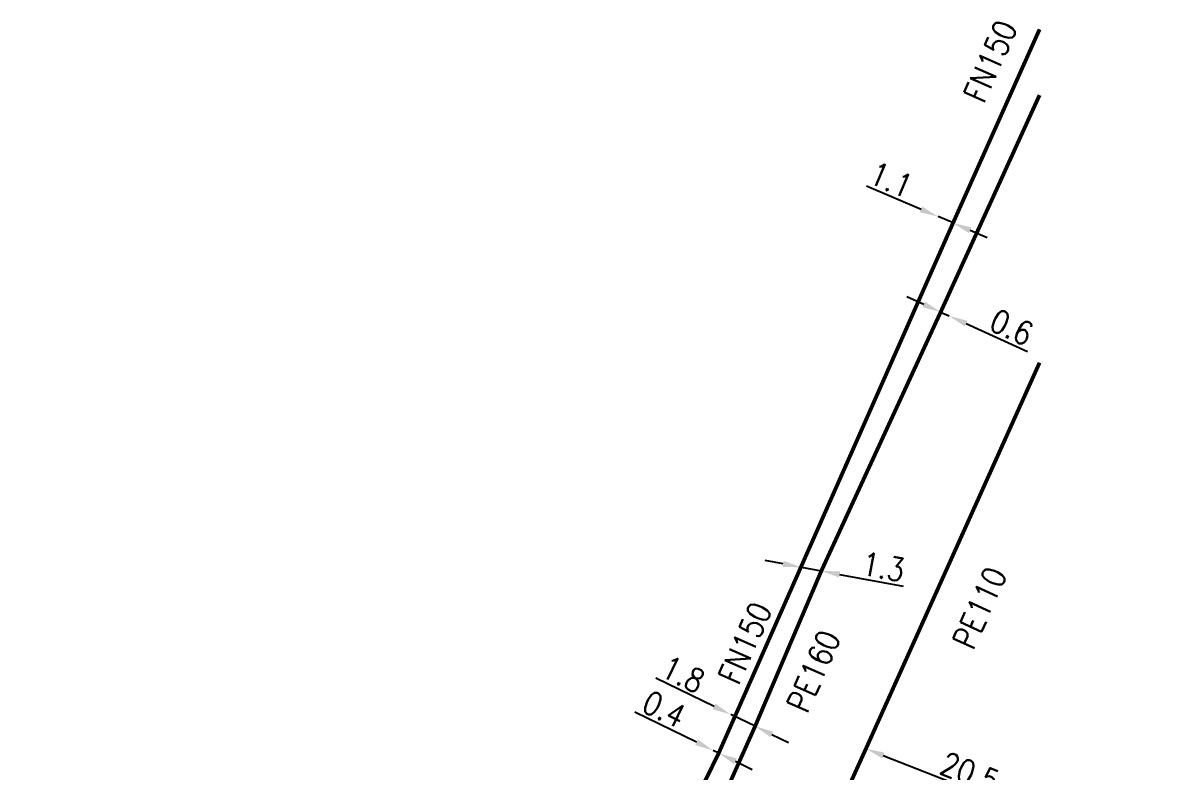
# Model space of a CAD drawing. Header units: millimetres. Extents: x 115427 to 116008, y 128996 to 129983.
# Drawn here: x 115934.3 to 116007.9, y 129069 to 129117.4 of the extents above; entities that cross this region are included whole.
import ezdxf

# ---------------------------------------------------------------- set-up
doc = ezdxf.new("R2010")
doc.units = ezdxf.units.MM
doc.header["$PDMODE"] = 34
doc.linetypes.add('L_25_FN', pattern=[2000, 1000, 1000])
doc.linetypes.add('L_25_PE', pattern=[2000, 1000, 1000])
doc.layers.get('Defpoints').update_dxf_attribs({"linetype": 'CONTINUOUS'})
doc.layers.add('L_150', color=1, linetype='CONTINUOUS')
doc.styles.get("Standard").update_dxf_attribs({"font": 'romans.shx', "width": 0.85})
doc.dimstyles.get("Standard").update_dxf_attribs({"dimtxt": 1.5, "dimasz": 1.2, "dimexe": 0.625, "dimexo": 0.625, "dimgap": 0.25, "dimtad": 1, "dimdec": 1, "dimzin": 0, "dimdsep": 46, "dimtxsty": 'Standard', "dimcen": -0.5, "dimadec": 0, "dimazin": 0, "dimtfac": 1, "dimtdec": 1, "dimtmove": 0, "dimatfit": 3, "dimfxl": 0, "dimtolj": 1, "dimtzin": 0, "dimarcsym": 0})

# ---------------------------------------------------------------- blocks, each defined once
blk = doc.blocks.new('*D44')
at = {"layer": 'Defpoints', "color": 0, "linetype": 'Continuous', "transparency": 16777216}
for p in [(115978.896, 129070.379), (115978.896, 129070.379), (115979.255, 129070.203)]:
    blk.add_point(p, dxfattribs=at)
at = {"layer": 'L_150', "color": 0, "linetype": 'Continuous', "lineweight": -2, "transparency": 16777216}
for p, q in [((115977.818, 129070.907), (115973.837, 129072.855)), ((115979.255, 129070.203), (115978.896, 129070.379)), ((115980.333, 129069.675), (115981.41, 129069.148))]:
    blk.add_line(p, q, dxfattribs=at)
at = {"layer": 'L_150', "color": 0, "linetype": 'Continuous', "transparency": 16777216}
for points in [[(115977.906, 129071.086), (115977.73, 129070.727), (115978.896, 129070.379)], [(115980.421, 129069.855), (115980.245, 129069.496), (115979.255, 129070.203)]]:
    blk.add_solid(points, dxfattribs=at)
at = {"layer": 'L_150', "color": 0, "linetype": 'Continuous', "transparency": 16777216, "insert": (115975.728, 129073.043), "char_height": 1.5, "attachment_point": 5, "rotation": 333.91659}
blk.add_mtext('\\A1;0.4', dxfattribs=at)
blk = doc.blocks.new('*D46')
at = {"layer": 'Defpoints', "color": 0, "linetype": 'Continuous', "transparency": 16777216}
for p in [(115993.439, 129104.889), (115993.439, 129104.889), (115994.405, 129104.477)]:
    blk.add_point(p, dxfattribs=at)
at = {"layer": 'L_150', "color": 0, "linetype": 'Continuous', "lineweight": -2, "transparency": 16777216}
for p, q in [((115992.335, 129105.359), (115988.816, 129106.858)), ((115994.405, 129104.477), (115993.439, 129104.889)), ((115995.509, 129104.007), (115996.613, 129103.537))]:
    blk.add_line(p, q, dxfattribs=at)
at = {"layer": 'L_150', "color": 0, "linetype": 'Continuous', "transparency": 16777216}
for points in [[(115992.414, 129105.543), (115992.257, 129105.175), (115993.439, 129104.889)], [(115995.588, 129104.191), (115995.431, 129103.823), (115994.405, 129104.477)]]:
    blk.add_solid(points, dxfattribs=at)
at = {"layer": 'L_150', "color": 0, "linetype": 'Continuous', "transparency": 16777216, "insert": (115990.416, 129107.264), "char_height": 1.5, "attachment_point": 5, "rotation": 336.92615}
blk.add_mtext('\\A1;1.1', dxfattribs=at)
blk = doc.blocks.new('*D103')
at = {"layer": 'Defpoints', "color": 0, "linetype": 'Continuous', "transparency": 16777216}
for p in [(115988.775, 129070.491), (116007.867, 129063.024), (116007.867, 129063.024)]:
    blk.add_point(p, dxfattribs=at)
at = {"layer": 'L_150', "color": 0, "linetype": 'Continuous', "lineweight": -2, "transparency": 16777216}
blk.add_line((115989.893, 129070.054), (116006.749, 129063.461), dxfattribs=at)
at = {"layer": 'L_150', "color": 0, "linetype": 'Continuous', "transparency": 16777216}
for points in [[(115989.966, 129070.24), (115989.82, 129069.868), (115988.775, 129070.491)], [(116006.822, 129063.647), (116006.676, 129063.275), (116007.867, 129063.024)]]:
    blk.add_solid(points, dxfattribs=at)
at = {"layer": 'L_150', "color": 0, "linetype": 'Continuous', "transparency": 16777216, "insert": (115995.505, 129068.933), "char_height": 1.5, "attachment_point": 5, "rotation": 338.63851}
blk.add_mtext('\\A1;20.5', dxfattribs=at)
blk = doc.blocks.new('*D104')
at = {"layer": 'Defpoints', "color": 0, "linetype": 'Continuous', "transparency": 16777216}
for p in [(115993.605, 129098.717), (115994.151, 129098.47), (115994.151, 129098.47)]:
    blk.add_point(p, dxfattribs=at)
at = {"layer": 'L_150', "color": 0, "linetype": 'Continuous', "lineweight": -2, "transparency": 16777216}
for p, q in [((115992.511, 129099.212), (115991.418, 129099.706)), ((115993.605, 129098.717), (115994.151, 129098.47)), ((115995.245, 129097.975), (115999.228, 129096.174))]:
    blk.add_line(p, q, dxfattribs=at)
at = {"layer": 'L_150', "color": 0, "linetype": 'Continuous', "transparency": 16777216}
for points in [[(115992.594, 129099.394), (115992.429, 129099.029), (115993.605, 129098.717)], [(115995.327, 129098.157), (115995.162, 129097.793), (115994.151, 129098.47)]]:
    blk.add_solid(points, dxfattribs=at)
at = {"layer": 'L_150', "color": 0, "linetype": 'Continuous', "transparency": 16777216, "insert": (115998.195, 129097.738), "char_height": 1.5, "attachment_point": 5, "rotation": 335.66169}
blk.add_mtext('\\A1;0.6', dxfattribs=at)
blk = doc.blocks.new('*D105')
at = {"layer": 'Defpoints', "color": 0, "linetype": 'Continuous', "transparency": 16777216}
for p in [(115984.61, 129082.217), (115984.61, 129082.217), (115985.889, 129081.98)]:
    blk.add_point(p, dxfattribs=at)
at = {"layer": 'L_150', "color": 0, "linetype": 'Continuous', "lineweight": -2, "transparency": 16777216}
for p, q in [((115983.431, 129082.437), (115982.251, 129082.656)), ((115984.61, 129082.217), (115985.889, 129081.98)), ((115987.068, 129081.761), (115991.187, 129080.996))]:
    blk.add_line(p, q, dxfattribs=at)
at = {"layer": 'L_150', "color": 0, "linetype": 'Continuous', "transparency": 16777216}
for points in [[(115983.467, 129082.633), (115983.394, 129082.24), (115984.61, 129082.217)], [(115987.105, 129081.958), (115987.032, 129081.564), (115985.889, 129081.98)]]:
    blk.add_solid(points, dxfattribs=at)
at = {"layer": 'L_150', "color": 0, "linetype": 'Continuous', "transparency": 16777216, "insert": (115989.9, 129082.252), "char_height": 1.5, "attachment_point": 5, "rotation": 349.47868}
blk.add_mtext('\\A1;1.3', dxfattribs=at)
blk = doc.blocks.new('*D106')
at = {"layer": 'Defpoints', "color": 0, "linetype": 'Continuous', "transparency": 16777216}
for p in [(115980.032, 129072.701), (115980.032, 129072.701), (115981.608, 129071.94)]:
    blk.add_point(p, dxfattribs=at)
at = {"layer": 'L_150', "color": 0, "linetype": 'Continuous', "lineweight": -2, "transparency": 16777216}
for p, q in [((115978.952, 129073.223), (115975.18, 129075.045)), ((115981.608, 129071.94), (115980.032, 129072.701)), ((115982.689, 129071.418), (115983.769, 129070.896))]:
    blk.add_line(p, q, dxfattribs=at)
at = {"layer": 'L_150', "color": 0, "linetype": 'Continuous', "transparency": 16777216}
for points in [[(115979.039, 129073.403), (115978.865, 129073.043), (115980.032, 129072.701)], [(115982.776, 129071.598), (115982.602, 129071.238), (115981.608, 129071.94)]]:
    blk.add_solid(points, dxfattribs=at)
at = {"layer": 'L_150', "color": 0, "linetype": 'Continuous', "transparency": 16777216, "insert": (115976.96, 129075.296), "char_height": 1.5, "attachment_point": 5, "rotation": 334.21559}
blk.add_mtext('\\A1;1.8', dxfattribs=at)

msp = doc.modelspace()

# ---------------------------------------------------------------- linework, layer by layer
at = {"layer": 'L_150', "linetype": 'L_25_FN', "const_width": 0.25, "flags": 128}
msp.add_lwpolyline([(115952.505, 129026.149), (115960.57, 129049.688), (115960.57, 129049.688), (115960.57, 129049.688), (115963.765, 129050.234), (115969.414, 129053.736), (115974.367, 129058.232), (115974.367, 129058.232), (115974.84, 129061.186), (115979.255, 129070.203), (115994.405, 129104.477), (116000, 129116.998)], dxfattribs=at)
at = {"layer": 'L_150', "linetype": 'L_25_PE', "flags": 128}
for points in [[(115993.605, 129098.717, 0.25, 0.25, 0), (116000, 129112.746, 0.25, 0.25, 0)], [(116000, 129095.445, 0.25, 0.25, 0), (115988.775, 129070.491, 0.25, 0.25, 0), (115975.187, 129040.542, 0.25, 0.25, 0), (115970.531, 129024.457, 0.25, 0.25, 0), (115966.882, 129015.118, 0.25, 0.25, 0), (115964.829, 129000.111, 0.25, 0.25, 0), (115964.826, 129000, 0.25, 0.25, 0)]]:
    msp.add_lwpolyline(points, format="xyseb", dxfattribs=at)
at = {"layer": 'L_150', "linetype": 'L_25_PE', "const_width": 0.25, "flags": 128}
msp.add_lwpolyline([(115993.605, 129098.717), (115985.889, 129081.98), (115981.608, 129071.94), (115977.697, 129063.179), (115975.249, 129057.156), (115969.118, 129052.656), (115951.762, 129049.175), (115942.888, 129047.74), (115936.799, 129046.853), (115935.134, 129046.503), (115934.384, 129029.628)], dxfattribs=at)

# ---------------------------------------------------------------- texts
at = {"layer": 'L_150', "linetype": 'Continuous', "width": 0.85}
for s, rotation, p in [('FN150', 66.15265, (115996.4, 129112.132)), ('PE110', 65.78047, (115995.694, 129076.801)), ('FN150', 66.15265, (115980.537, 129074.517)), ('PE160', 66.15265, (115984.971, 129072.699))]:
    msp.add_text(s, height=1.5, rotation=rotation, dxfattribs=at).set_placement(p)

# ---------------------------------------------------------------- dimensions: what is measured, and where the dimension line sits
at = {"layer": 'L_150', "linetype": 'Continuous'}
for base, p1, p2, angle, picture, middle in [((115993.4393, 129104.8886), (115994.4053, 129104.4771), (115993.4393, 129104.8886), 336.92615, '*D46', (115990.0238, 129106.3436)), ((115978.896, 129070.379), (115979.255, 129070.203), (115978.896, 129070.379), 333.91659, '*D44', (115975.288, 129072.145))]:
    dim = msp.add_linear_dim(base=base, p1=p1, p2=p2, angle=angle, dimstyle='Standard', dxfattribs=at)
    dim.commit()
    dim.dimension.update_dxf_attribs({"geometry": picture, "text_midpoint": middle, "dimtype": 160})
for base, p1, p2, angle, override, picture, middle in [((115994.151, 129098.47), (115993.605, 129098.717), (115994.151, 129098.47), 155.66169, {"dimatfit": 0}, '*D104', (115997.783, 129096.827)), ((115984.61, 129082.217), (115985.889, 129081.98), (115984.61, 129082.217), 349.47868, {"dimatfit": 0}, '*D105', (115989.718, 129081.269)), ((115980.032, 129072.701), (115981.608, 129071.94), (115980.032, 129072.701), 334.21559, {"dimscale": 1, "dimlfac": 1, "dimlunit": 2, "dimatfit": 0}, '*D106', (115976.525, 129074.395)), ((116007.867, 129063.024), (115988.775, 129070.491), (116007.867, 129063.024), 158.63851, {"dimatfit": 0}, '*D103', (115995.141, 129068.002))]:
    dim = msp.add_linear_dim(base=base, p1=p1, p2=p2, angle=angle, dimstyle='Standard', override=override, dxfattribs=at)
    dim.commit()
    dim.dimension.update_dxf_attribs({"geometry": picture, "text_midpoint": middle, "dimtype": 160})

doc.saveas('drawing.dxf')
